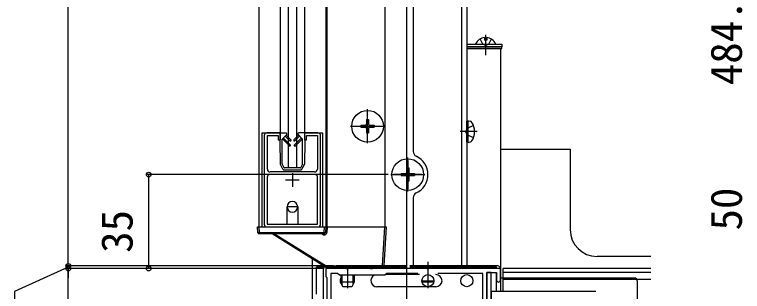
# Model space of a CAD drawing. Units: millimetres, scale not verified. Extents: x -700 to 700, y -1043 to 1037.
# Drawn here: x 43 to 314.2, y 89.9 to 192.9 of the extents above; entities that cross this region are included whole.
import ezdxf
from ezdxf.enums import TextEntityAlignment as Align

# ---------------------------------------------------------------- set-up
doc = ezdxf.new("R2010")
doc.units = ezdxf.units.MM
doc.header["$LTSCALE"] = 6
for name, color, linetype in [('0-2_YKK_11', 7, 'Continuous'), ('0-3_YKK_12', 2, 'Continuous'), ('0-4_YKK_13', 4, 'Continuous'), ('0-5_YKK_D', 6, 'Continuous')]:
    doc.layers.add(name, color=color, linetype=linetype)
doc.styles.add('ＭＳ ゴシック', font='')
doc.styles.get('ＭＳ ゴシック').set_extended_font_data('MS Gothic')

msp = doc.modelspace()

# ---------------------------------------------------------------- linework, layer by layer
at = {"layer": '0-2_YKK_11'}
for p, q in [((136, 147.858), (136, 114.858)), ((157, 114.858), (157, 147.858)), ((143.118, 133.358), (138.1, 133.358)), ((154.8, 134.358), (138.2, 134.358)), ((146.5, 133.858), (146.5, 128.858)), ((154.9, 133.358), (149.882, 133.358)), ((144, 131.358), (149, 131.358)), ((137, 113.858), (156, 113.858)), ((197, 96.358), (197, 91.358)), ((194.5, 93.858), (199.5, 93.858))]:
    msp.add_line(p, q, dxfattribs=at)
for points in [[(137.2, 135.358), (137.2, 147.858), (141.2, 147.858), (141.2, 146.358), (142, 146.358), (142, 148.858), (137, 148.858)], [(156, 148.858), (151, 148.858), (151, 146.358), (151.8, 146.358), (151.8, 147.858), (155.8, 147.858), (155.8, 135.358)], [(137.1, 132.358), (137.1, 114.858), (155.9, 114.858), (155.9, 132.358)], [(224, 94.058), (224, 98.358), (197.458, 98.358), (197.275, 98.238), (196.725, 98.238), (196.542, 98.358), (176.458, 98.358), (176.275, 98.238), (175.725, 98.238), (175.542, 98.358), (167.458, 98.358), (167.275, 98.238), (166.725, 98.238), (166.542, 98.358), (159, 98.358), (159, 95.358), (159.3, 95.058)], [(159.3, 95.058), (159.3, -58.342), (159, -58.642), (159, -66.642), (160.5, -66.642), (160.5, -61.743), (160.868, -61.588), (166, -66.642), (179.5, -66.642), (179.5, -65.642)], [(193.276, 96.558), (181.7, 96.558), (181, 95.858), (164, 95.858), (163.3, 96.558), (160.8, 96.558), (160.8, -59.416), (166.615, -65.142), (171.6, -65.142), (171.6, -61.142)], [(198.1, -55.342), (198.1, -59.197), (194.6, -61.197), (194.6, -65.142), (200.5, -65.142), (201, -64.642), (217.5, -64.642), (217.5, -31.142), (216.5, -31.142), (216.5, -16.142), (217.5, -16.142), (217.5, 60.858), (216.5, 60.858), (216.5, 75.858), (217.5, 75.858), (217.5, 96.558), (200.724, 96.558)], [(219, 68.816), (219, 96.858), (222.6, 96.858), (222.6, 94.058)], [(220.5, 86.058), (220.5, 96.858), (219, 96.858), (219, 51.858)], [(259.5, 89.858), (220.5, 89.858), (220.5, 86.058), (222.7, 86.058), (222.7, 85.158), (232.3, 80.658), (232.3, 54.258), (229.7, 54.258), (229.7, 52.451), (226.635, 51.643), (226.865, 50.773), (230.6, 51.758), (230.6, 53.358), (232.3, 53.358), (232.3, 47.055), (232.245, 46.883)]]:
    msp.add_lwpolyline(points, dxfattribs=at)
for centre, radius, start, end in [((137, 147.858), 1, 90.00001, 179.99999), ((156, 147.858), 1, 0.00001, 89.99999), ((138.1, 132.358), 1, 90.00001, 179.99999), ((138.2, 135.358), 1, 180.00001, 269.99999), ((154.8, 135.358), 1, 270.00001, 359.99999), ((154.9, 132.358), 1, 0.00001, 89.99999), ((137, 114.858), 1, 180.00001, 269.99999), ((156, 114.858), 1, 270.00001, 359.99999), ((223.3, 94.058), 0.7, 180.00001, 269.99999), ((223.3, 94.058), 0.7, 270.00001, 359.99999)]:
    msp.add_arc(centre, radius, start, end, dxfattribs=at)
at = {"layer": '0-3_YKK_12'}
for p, q in [((189, 430.358), (189, -262.802)), ((209.5, 370.358), (209.5, 99.358)), ((211.5, 370.358), (211.5, 99.358)), ((134, 354.858), (134, 113.858)), ((159, 354.858), (159, 113.858)), ((159.5, 113.858), (159.5, 354.858)), ((181, 354.858), (181, 113.858)), ((191.5, 341.741), (191.5, 141.975)), ((142, 319.328), (142, 148.858)), ((151, 319.328), (151, 148.858)), ((218.5, 185.358), (218.5, 177.808)), ((224, 180.358), (211.5, 180.358)), ((224, 180.358), (224, 89.858)), ((174.5, 145.058), (174.5, 157.658)), ((168.2, 151.358), (180.8, 151.358)), ((215.4, 149.358), (208.95, 149.358)), ((189.5, 127.058), (189.5, 139.658)), ((183.2, 133.358), (195.8, 133.358)), ((191.5, 124.741), (191.5, 99.358)), ((134, 113.858), (181, 113.858)), ((154, -69.642), (154, 101.983)), ((197, 100.908), (197, 91.058)), ((159.5, 98.358), (159.5, 98.858)), ((209.5, 98.358), (159.5, 98.358)), ((167, 98.408), (167, 91.058)), ((211.5, 99.358), (191.5, 99.358)), ((209.5, 99.358), (209.5, 98.358)), ((280, 98.358), (225, 98.358)), ((225, 89.858), (225, 98.358)), ((274.866, 94.358), (225, 94.358)), ((280, 94.358), (274.866, 94.358))]:
    msp.add_line(p, q, dxfattribs=at)
for points in [[(135.3, 113.858), (135.3, 148.858), (142, 148.858)], [(151, 148.858), (157.7, 148.858), (157.7, 113.858)]]:
    msp.add_lwpolyline(points, dxfattribs=at)
for centre, radius, start, end in [((193.5, 141.975), 2, 180, 245.09894), ((189.5, 133.358), 7.5, 294.90106, 65.09894), ((193.5, 124.741), 2, 114.90106, 180)]:
    msp.add_arc(centre, radius, start, end, dxfattribs=at)
at = {"layer": '0-4_YKK_13'}
for p, q in [((211.5, 181.858), (224.5, 181.858)), ((214.904, 181.858), (222.096, 181.858)), ((216.45, 183.823), (217.355, 182.008)), ((218.5, 181.4), (217.355, 182.008)), ((218.075, 184.336), (218.075, 183.458)), ((218.5, 181.4), (219.645, 182.008)), ((220.55, 183.823), (219.645, 182.008)), ((224.5, 181.858), (224.5, 180.858)), ((224.5, 180.858), (211.5, 180.858)), ((224.5, 180.858), (211.5, 180.858)), ((211.5, 180.358), (224.5, 180.358)), ((224.5, 180.358), (224.5, 180.858)), ((174.15, 153.858), (174.85, 153.858)), ((174.15, 153.858), (174.15, 152.208)), ((174.85, 153.858), (174.85, 152.208)), ((212, 153.358), (211.5, 153.27)), ((211.5, 145.446), (211.5, 153.27)), ((212, 153.358), (212.802, 153.216)), ((212, 145.358), (212, 153.358)), ((172, 151.708), (172, 151.008)), ((172, 151.708), (173.65, 151.708)), ((172, 151.008), (173.65, 151.008)), ((174.15, 150.508), (174.15, 148.858)), ((174.85, 150.508), (174.85, 148.858)), ((175.35, 151.708), (177, 151.708)), ((175.35, 151.008), (177, 151.008)), ((177, 151.708), (177, 151.008)), ((142, 148.858), (142, 146.358)), ((142, 148.858), (144.15, 148.858)), ((142.7, 146.563), (144.397, 148.26)), ((142.7, 137.394), (142.7, 146.563)), ((145.373, 144.027), (142.768, 146.631)), ((145.727, 144.38), (143.122, 146.985)), ((145.573, 145.928), (143.819, 147.682)), ((144.172, 148.035), (145.927, 146.281)), ((148.828, 148.035), (147.073, 146.281)), ((147.273, 144.38), (149.878, 146.985)), ((147.427, 145.928), (149.181, 147.682)), ((147.627, 144.027), (150.232, 146.631)), ((150.3, 146.563), (148.603, 148.26)), ((151, 148.858), (148.85, 148.858)), ((150.3, 137.394), (150.3, 146.563)), ((151, 148.858), (151, 146.358)), ((174.15, 148.858), (174.85, 148.858)), ((141.8, 146.158), (141.8, 145.858)), ((141.8, 145.858), (141.998, 137.225)), ((151.2, 145.858), (151.002, 137.225)), ((151.2, 146.158), (151.2, 145.858)), ((212, 145.358), (211.5, 145.446)), ((212, 145.358), (212.802, 145.499)), ((224, 142.859), (250, 142.859)), ((250, 142.859), (250, 112.859)), ((189.5, 138.658), (189.5, 128.058)), ((142.917, 135.324), (142.03, 137.098)), ((142.732, 137.26), (143.35, 136.024)), ((149.382, 135.858), (143.618, 135.858)), ((150.268, 137.26), (149.65, 136.024)), ((150.083, 135.324), (150.97, 137.098)), ((189.15, 135.858), (189.85, 135.858)), ((189.15, 135.858), (189.15, 134.208)), ((189.85, 135.858), (189.85, 134.208)), ((143.185, 135.158), (149.815, 135.158)), ((194.8, 133.358), (184.2, 133.358)), ((187, 133.708), (187, 133.008)), ((187, 133.708), (188.65, 133.708)), ((187, 133.008), (188.65, 133.008)), ((190.35, 133.708), (192, 133.708)), ((190.35, 133.008), (192, 133.008)), ((192, 133.708), (192, 133.008)), ((189.15, 132.508), (189.15, 130.858)), ((189.15, 130.858), (189.85, 130.858)), ((189.85, 132.508), (189.85, 130.858)), ((148.5, 121.358), (144.5, 121.358)), ((144.5, 114.858), (144.5, 121.358)), ((148.5, 121.358), (148.5, 114.858)), ((133.999, 113.858), (134.123, 111.827)), ((133.999, 113.858), (158.501, 113.858)), ((134.123, 111.827), (158.377, 111.827)), ((158.878, 98.934), (139, 111.358)), ((158.377, 111.358), (158.377, 111.827)), ((159, 113.858), (158.876, 111.827)), ((159, 113.858), (159.499, 113.858)), ((159.499, 113.858), (159.375, 111.827)), ((159.499, 113.858), (181.001, 113.858)), ((181.5, 113.858), (180.611, 99.327)), ((280, 102.859), (260, 102.859)), ((161.8, 98.858), (155.5, 98.858)), ((155.5, 88.858), (155.5, 98.858)), ((158, 99.483), (158, -65.475)), ((158, 98.358), (158, -66.642)), ((161.8, 99.358), (159, 99.358)), ((189.2, 99.358), (162.8, 99.358)), ((189.2, 98.858), (162.8, 98.858)), ((180.112, 98.858), (180.112, 99.327)), ((223, 99.358), (190.2, 99.358)), ((222.5, 98.858), (190.2, 98.858)), ((222.5, 98.358), (222.5, 98.858)), ((224, 98.358), (224, 94.858)), ((164.5, 95.858), (164.5, 93.258)), ((164.933, 95.858), (164.933, 92.338)), ((169.067, 95.858), (169.067, 92.338)), ((169.5, 95.858), (169.5, 93.258)), ((193.85, 96.108), (181.25, 96.108)), ((222.5, 89.858), (222.5, 96.781)), ((225, 97.058), (280, 97.058)), ((169.5, 93.258), (164.5, 93.258)), ((165.3, 91.558), (164.5, 93.258)), ((169.5, 93.258), (168.7, 91.558)), ((198.844, 93.258), (195.156, 93.258)), ((274, 94.858), (224, 94.858)), ((275, 93.858), (275, 83.358)), ((168.7, 91.558), (165.3, 91.558)), ((200, 91.608), (178, 91.608)), ((195.3, 91.558), (195.206, 91.758)), ((198.7, 91.558), (195.3, 91.558)), ((198.794, 91.758), (198.7, 91.558))]:
    msp.add_line(p, q, dxfattribs=at)
msp.add_lwpolyline([(148, 135.858), (145, 135.858), (145, 329.858), (148, 329.858)], close=True, dxfattribs=at)
for points in [[(218.925, 184.336), (218.925, 183.458), (218.075, 183.458)], [(213.979, 151.658), (211.663, 150.503), (211.054, 149.358)], [(213.979, 147.058), (211.663, 148.213), (211.054, 149.358)], [(133.624, 111.827), (133.5, 113.858), (133.999, 113.858)], [(158.377, 111.358), (134.123, 111.358), (134.123, 111.827)], [(139.895, 111.358), (159.143, 99.327), (180.112, 99.327)], [(158.377, 111.827), (158.501, 113.858), (159, 113.858)], [(180.112, 99.327), (181.001, 113.858), (181.5, 113.858)], [(180.112, 98.858), (159.143, 98.858), (159.143, 99.327)]]:
    msp.add_lwpolyline(points, dxfattribs=at)
for centre, radius in [((174.5, 151.358), 5.9), ((189.5, 133.358), 5.9), ((197, 93.858), 2.25), ((211.5, 93.858), 2.25)]:
    msp.add_circle(centre, radius, dxfattribs=at)
for centre, radius, start, end in [((214.904, 182.012), 0.154, 152.71904, 270), ((218.5, 180.158), 4.2, 95.80773, 152.71904), ((218.5, 180.158), 4.2, 27.28096, 84.19227), ((222.096, 182.012), 0.154, 270, 27.28096), ((173.65, 152.208), 0.5, 270, 0), ((175.35, 152.208), 0.5, 180, 270), ((212.646, 152.33), 0.9, 32.05588, 80), ((207.9, 149.358), 6.5, 327.94412, 32.05588), ((173.65, 150.508), 0.5, 0, 90), ((175.35, 150.508), 0.5, 90, 180), ((144.15, 148.508), 0.35, 315, 90), ((148.85, 148.508), 0.35, 90, 225), ((142, 146.158), 0.2, 90, 180), ((145.55, 144.204), 0.25, 225.00764, 45.00764), ((145.75, 146.105), 0.25, 225.00764, 45.00764), ((147.25, 146.105), 0.25, 134.99236, 314.99236), ((147.45, 144.204), 0.25, 134.99236, 314.99236), ((151, 146.158), 0.2, 0, 90), ((212.646, 146.386), 0.9, 280, 327.94412), ((142.298, 137.232), 0.3, 181.31691, 206.56506), ((143, 137.394), 0.3, 180, 206.56506), ((143.618, 136.158), 0.3, 206.56506, 270), ((149.382, 136.158), 0.3, 270, 333.43494), ((150, 137.394), 0.3, 333.43494, 360), ((150.702, 137.232), 0.3, 333.43494, 358.68309), ((143.185, 135.458), 0.3, 206.56506, 270), ((149.815, 135.458), 0.3, 270, 333.43494), ((188.65, 134.208), 0.5, 270, 0), ((188.65, 132.508), 0.5, 0, 90), ((190.35, 134.208), 0.5, 180, 270), ((190.35, 132.508), 0.5, 90, 180), ((146.5, 121.358), 2, 0, 180), ((146.5, 121.358), 2, 180, 0), ((133.874, 113.88), 2.068, 263.06854, 276.93146), ((134.123, 111.858), 0.5, 183.5, 270), ((158.377, 111.888), 1, 212.04088, 356.5), ((158.626, 113.88), 2.068, 263.06854, 276.93146), ((158.377, 111.858), 0.5, 270, 356.5), ((159.125, 109.775), 2.068, 83.06854, 96.93146), ((260, 112.859), 10, 180, 270), ((159, 98.358), 1, 90, 180), ((156.027, 101.14), 3.605, 322.26794, 329.8127), ((159.143, 99.358), 0.5, 237.99462, 270), ((180.362, 101.38), 2.068, 263.06854, 276.93146), ((180.112, 99.358), 0.5, 270, 356.5), ((223, 98.358), 1, 0, 90), ((178, 93.858), 2.25, 117.26604, 270), ((200, 93.858), 2.25, 270, 90), ((166.5, 93.858), 2.25, 152.73396, 228.59017), ((274, 93.858), 1, 0, 90)]:
    msp.add_arc(centre, radius, start, end, dxfattribs=at)
at = {"layer": '0-5_YKK_D'}
for p, q in [((63, 99.358), (63, 370.358)), ((182.2, 133.358), (92, 133.358)), ((93, 98.358), (93, 133.358)), ((63, 99.358), (63, 102.758)), ((158, 99.358), (62, 99.358)), ((158, 99.358), (62, 99.358)), ((158.3, 98.358), (62, 98.358)), ((158.3, 98.358), (62, 98.358)), ((63, 98.358), (63, 99.358)), ((63, 98.358), (63, 99.358)), ((63, -66.642), (63, 98.358)), ((63, 98.358), (63, 94.958)), ((158.3, 98.358), (92, 98.358))]:
    msp.add_line(p, q, dxfattribs=at)
msp.add_lwpolyline([(63, 98.858), (43, 89.855), (43, 80.037)], dxfattribs=at)
for centre in [(93, 133.358), (63, 99.358), (63, 99.358), (63, 98.358), (63, 98.358), (93, 98.358)]:
    msp.add_circle(centre, 0.85, dxfattribs=at)

# ---------------------------------------------------------------- texts
at = {"layer": '0-5_YKK_D', "style": 'ＭＳ ゴシック'}
for s, p in [('484.5', (317.5, 166.653)), ('50', (317.5, 112.54)), ('35', (90.5, 104.221))]:
    msp.add_text(s, height=11.73, rotation=90, dxfattribs=at).set_placement(p, align=Align.BOTTOM_LEFT)

doc.saveas('drawing.dxf')
